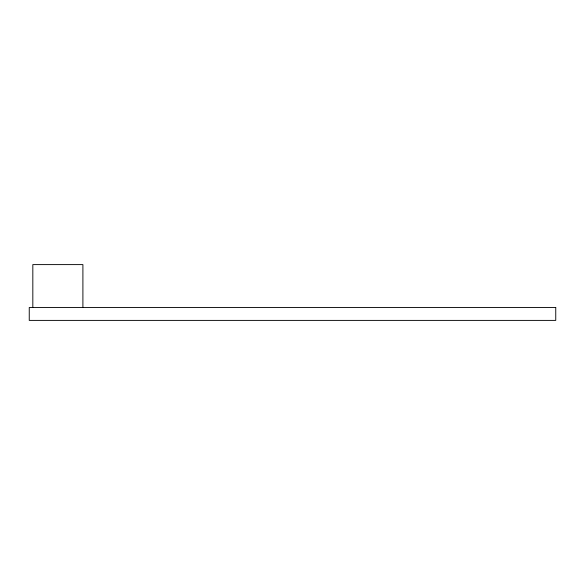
<?xml version="1.0" encoding="UTF-8"?>
<svg xmlns="http://www.w3.org/2000/svg" width="585" height="585" viewBox="0 0 585 585"><rect width="100%" height="100%" fill="white"/><g stroke="black" fill="none" stroke-linecap="round" stroke-linejoin="round"><path stroke-width="0.88" d="M82.902 307.52L82.902 264.603L32.826 264.603L32.826 307.52M555.75 307.52L29.25 307.52L29.25 320.397L555.75 320.397L555.75 307.52"/></g></svg>
